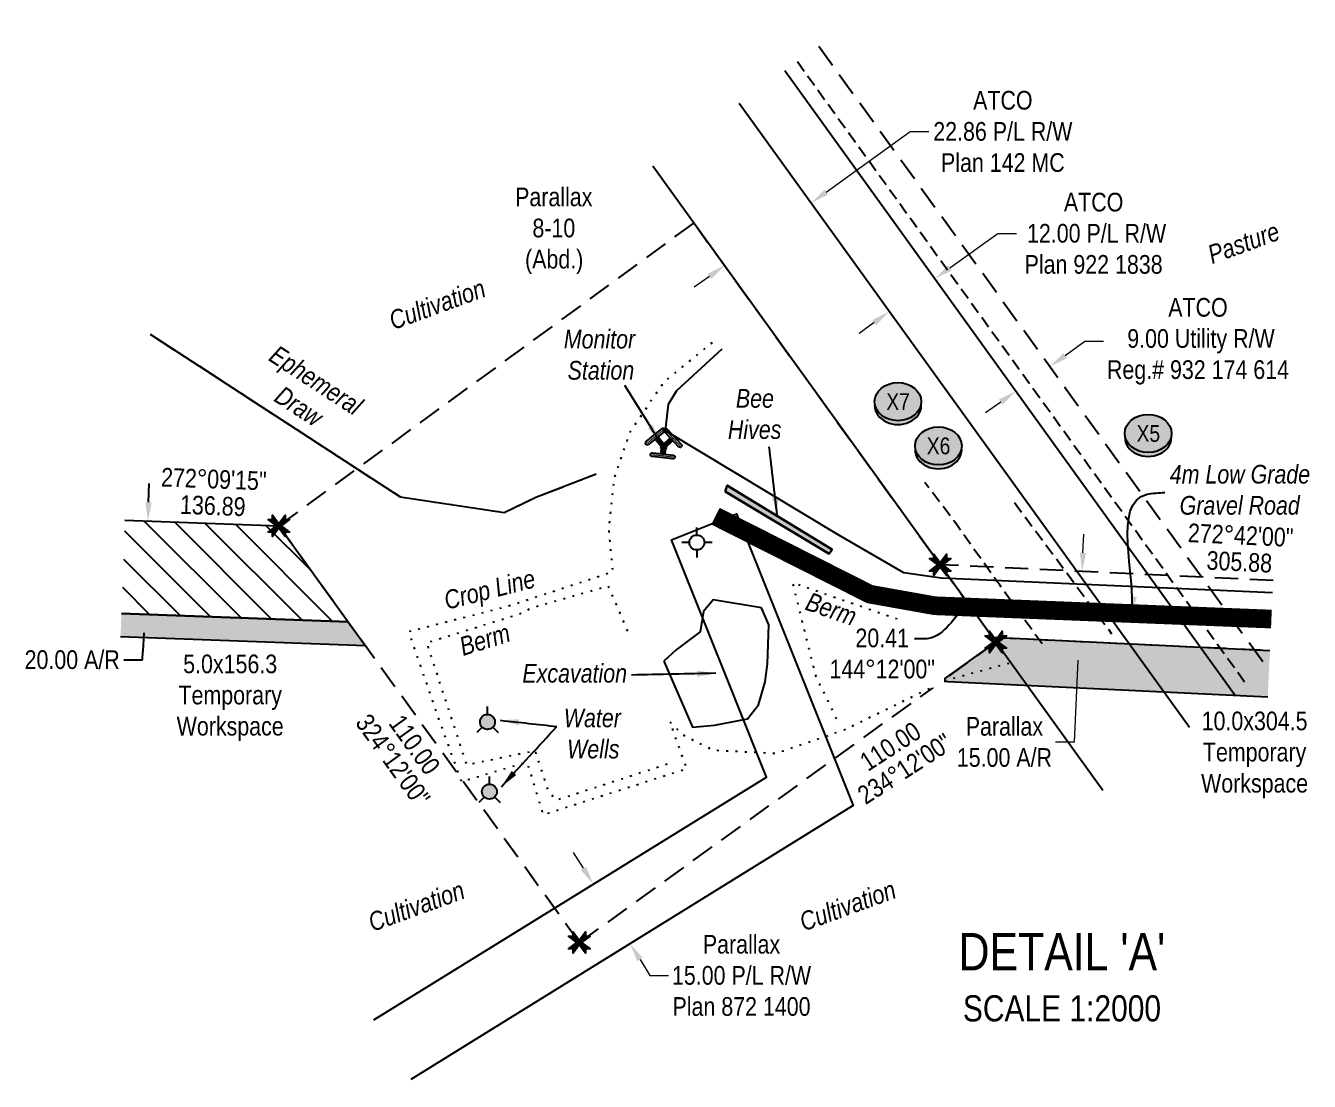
# Model space of a CAD drawing. Extents: x 296548 to 304697, y 5790571 to 5795015.
# Drawn here: x 300781 to 301468, y 5791314 to 5791879 of the extents above; entities that cross this region are included whole.
import ezdxf
from ezdxf.enums import TextEntityAlignment as Align

# ---------------------------------------------------------------- set-up
doc = ezdxf.new("R2010")
doc.units = 0
doc.header["$LTSCALE"] = 5
doc.header["$PDSIZE"] = 0.5
for name, pattern in [('foc-ACCESSROAD', [3.75, 2.5, -1.25]), ('foc-FLOWLINE', [3.75, 2.5, -1.25]), ('foc-TOPO', [1, 0.2, -0.8]), ('foc-TOPO-ephemeral', [6.25, 3.125, -0.625, 0.625, -0.625, 0.625, -0.625]), ('UG_PIPE', [1.875, 1.25, -0.625])]:
    doc.linetypes.add(name, pattern=pattern)
doc.layers.get('Defpoints').update_dxf_attribs({"color": 9})
for name, color, linetype in [('AS-DRILL-T', 8, 'Continuous'), ('AS-FENCE', 48, 'foc-FENCE'), ('AS-PIPE-UG', 44, 'UG_PIPE'), ('AS-ROADS', 254, 'Continuous'), ('AS-SYMBOL', 7, 'Continuous'), ('C-AR', 13, 'foc-ACCESSROAD'), ('C-RW', 13, 'Continuous'), ('C-WS', 13, 'foc-ACCESSROAD'), ('DETAIL-T', 7, 'Continuous'), ('F-EZE', 190, 'foc-FLOWLINE'), ('F-RW', 190, 'Continuous'), ('L-BD', 7, 'Continuous'), ('L-MON', 1, 'Continuous'), ('P-CROSSINGS', 250, 'Continuous'), ('P-PROPOSED', 10, 'Continuous'), ('P-TEMP-H', 41, 'Continuous'), ('P-TEMP_WORKSPACE', 46, 'Continuous'), ('P-TXT', 4, 'Continuous'), ('T-DRAW', 143, 'foc-TOPO-ephemeral'), ('T-GENERAL', 48, 'foc-TOPO'), ('T-LOW-AREA', 48, 'foc-TOPO'), ('T-SLOPE', 48, 'Continuous'), ('T-WATER-T', 170, 'Continuous')]:
    doc.layers.add(name, color=color, linetype=linetype)
for name, color, linetype, lineweight in [('AS-GENERAL', 48, 'Continuous', 18), ('C-AR-T', 13, 'Continuous', 9), ('C-RW-T', 13, 'Continuous', 9), ('C-WS-T', 13, 'Continuous', 9), ('F-RW-T', 190, 'Continuous', 9), ('P-TEMP-T', 46, 'Continuous', 18), ('T-TEXT', 48, 'Continuous', 18)]:
    doc.layers.add(name, color=color, linetype=linetype, lineweight=lineweight)
doc.layers.add('AS-STRUCTURE', color=7, linetype='Continuous', lineweight=30, true_color=0x595959)
for name, color, linetype, true_color in [('AS-STRUCTURE-H', 7, 'Continuous', 0xa8a8a8), ('AS-STRUCTURE-T', 7, 'Continuous', 0x454545), ('P-PROPOSED-EXISTING-H', 7, 'Continuous', 0xffeebd)]:
    doc.layers.add(name, color=color, linetype=linetype, true_color=true_color)
doc.styles.add('80CG', font='ARIALN.TTF', dxfattribs={"height": 10})
doc.styles.add('80L', font='ARIALN.TTF', dxfattribs={"height": 10})
doc.styles.add('Crossing', font='ARIALN.TTF', dxfattribs={"height": 10})
doc.styles.add('foc-LtypeFont', font='ARIALN.TTF', dxfattribs={"height": 7.35})
doc.linetypes.add('foc-FENCE', pattern='A,10,-1,["X",foc-LtypeFont,S=0.2,R=0,X=-0.625,Y=-0.75],-1.24', length=12.24)
doc.linetypes.add('foc-TOPO-flowdirection-NOLINE', pattern='A,0,[">",foc-LtypeFont,S=0.3,R=0,X=0,Y=-0.945],-20,[">",foc-LtypeFont,S=0.3,R=0,X=0,Y=-0.945],0', length=20)
doc.dimstyles.new('Compass 5 000', dxfattribs={"dimscale": 5, "dimtxt": 9, "dimasz": 2, "dimexe": 0.2, "dimexo": 0.0625, "dimgap": 0.5, "dimtad": 0, "dimtih": 1, "dimtoh": 1, "dimzin": 0, "dimdsep": 46, "dimtxsty": '80CG', "dimcen": 0.1, "dimse1": 1, "dimse2": 1, "dimclrd": 256, "dimclrt": 256, "dimaunit": 1, "dimadec": 4, "dimazin": 0, "dimtfac": 0.06, "dimtofl": 0, "dimtmove": 0, "dimatfit": 1, "dimfxl": 0.2, "dimtolj": 1, "dimtzin": 0, "dimlwd": -1, "dimarcsym": 0})

# ---------------------------------------------------------------- blocks, each defined once
blk = doc.blocks.new('*U446')
h = blk.add_hatch(color=255)
h.dxf.hatch_style = 1
edge = h.paths.add_edge_path()
edge.add_arc((-1.09, 0.12), 0.2, 83.5753, 263.5753, ccw=False)
edge.add_line((-1.07, 0.32), (0.22, 0.18))
edge.add_line((0.22, 0.18), (1.12, 0.08))
edge.add_arc((1.09, -0.12), 0.2, -96.4247, 83.5753, ccw=False)
edge.add_line((1.07, -0.32), (-1.12, -0.08))
h = blk.add_hatch(color=255)
h.dxf.hatch_style = 1
edge = h.paths.add_edge_path()
edge.add_arc((0.11, 0.99), 0.2, -6.4247, 173.5753, ccw=False)
edge.add_line((0.31, 0.96), (0.22, 0.18))
edge.add_line((0.22, 0.18), (-0.18, 0.22))
edge.add_line((-0.18, 0.22), (-0.09, 1.01))
at = {"color": 255}
blk.add_lwpolyline([(-1.12, -0.08, -1), (-1.07, 0.32), (0.22, 0.18), (1.12, 0.08, -1), (1.07, -0.32)], format="xyb", close=True, dxfattribs=at)
at = {"color": 72, "const_width": 0.1, "flags": 128}
for points in [[(-1.09, 0.12), (1.09, -0.12)], [(0.11, 0.99), (0, 0)]]:
    blk.add_lwpolyline(points, dxfattribs=at)
at = {"color": 255, "flags": 128}
blk.add_lwpolyline([(-0.09, 1.01, -1), (0.31, 0.96), (0.22, 0.18), (-0.18, 0.22)], format="xyb", close=True, dxfattribs=at)
blk = doc.blocks.new('*U445')
h = blk.add_hatch(color=255)
h.dxf.hatch_style = 1
edge = h.paths.add_edge_path()
edge.add_arc((-0.99, -0.92), 0.2, 133.0866, 313.0866, ccw=False)
edge.add_line((-1.12, -0.78), (-0.28, 0.01))
edge.add_line((-0.28, 0.01), (-0.01, -0.28))
edge.add_line((-0.01, -0.28), (-0.85, -1.07))
h = blk.add_hatch(color=255)
h.dxf.hatch_style = 1
edge = h.paths.add_edge_path()
edge.add_arc((0.75, -0.8), 0.2, -136.9134, 43.0866, ccw=False)
edge.add_line((0.61, -0.94), (-0.28, 0.01))
edge.add_line((-0.28, 0.01), (-0.9, 0.67))
edge.add_arc((-0.75, 0.8), 0.2, 43.0866, 223.0866, ccw=False)
edge.add_line((-0.61, 0.94), (0.9, -0.67))
at = {"color": 255, "flags": 128}
blk.add_lwpolyline([(-0.85, -1.07, -1), (-1.12, -0.78), (-0.28, 0.01), (-0.01, -0.28)], format="xyb", close=True, dxfattribs=at)
at = {"color": 72, "const_width": 0.1, "flags": 128}
for points in [[(-0.99, -0.92), (0, 0)], [(0.75, -0.8), (-0.75, 0.8)]]:
    blk.add_lwpolyline(points, dxfattribs=at)
at = {"color": 255}
blk.add_lwpolyline([(0.9, -0.67, -1), (0.61, -0.94), (-0.28, 0.01), (-0.9, 0.67, -1), (-0.61, 0.94)], format="xyb", close=True, dxfattribs=at)
blk = doc.blocks.new('*U444')
h = blk.add_hatch(color=255)
h.dxf.hatch_style = 1
edge = h.paths.add_edge_path()
edge.add_arc((0.85, 0.7), 0.2, -50.743, 129.257, ccw=False)
edge.add_line((0.98, 0.54), (-0.03, -0.28))
edge.add_line((-0.03, -0.28), (-0.73, -0.85))
edge.add_arc((-0.85, -0.7), 0.2, 129.257, 309.257, ccw=False)
edge.add_line((-0.98, -0.54), (0.73, 0.85))
h = blk.add_hatch(color=255)
h.dxf.hatch_style = 1
edge = h.paths.add_edge_path()
edge.add_arc((0.89, -1.08), 0.2, -140.743, 39.257, ccw=False)
edge.add_line((0.73, -1.21), (-0.03, -0.28))
edge.add_line((-0.03, -0.28), (0.28, -0.03))
edge.add_line((0.28, -0.03), (1.04, -0.96))
at = {"color": 255}
blk.add_lwpolyline([(0.73, 0.85, -1), (0.98, 0.54), (-0.03, -0.28), (-0.73, -0.85, -1), (-0.98, -0.54)], format="xyb", close=True, dxfattribs=at)
at = {"color": 72, "const_width": 0.1, "flags": 128}
for points in [[(0.85, 0.7), (-0.85, -0.7)], [(0.89, -1.08), (0, 0)]]:
    blk.add_lwpolyline(points, dxfattribs=at)
at = {"color": 255, "flags": 128}
blk.add_lwpolyline([(1.04, -0.96, -1), (0.73, -1.21), (-0.03, -0.28), (0.28, -0.03)], format="xyb", close=True, dxfattribs=at)
blk = doc.blocks.new('TEMP')
h = blk.add_hatch(color=255)
h.dxf.hatch_style = 1
h.paths.add_polyline_path([(0, 0.25), (-0.67, 1.15), (-0.67, 0.67), (-1.15, 0.67), (-0.25, 0), (-1.15, -0.67), (-0.67, -0.67), (-0.67, -1.15), (0, -0.25), (0.67, -1.15), (0.67, -0.67), (1.15, -0.67), (0.25, 0), (1.15, 0.67), (0.67, 0.67), (0.67, 1.15)])
h.paths.add_polyline_path([(0.57, 0.85), (0.57, 0.57), (0.85, 0.57), (0.08, 0), (0.85, -0.57), (0.57, -0.57), (0.57, -0.85), (0, -0.08), (-0.57, -0.85), (-0.57, -0.57), (-0.85, -0.57), (-0.08, 0), (-0.85, 0.57), (-0.57, 0.57), (-0.57, 0.85), (0, 0.08)], flags=16)
h = blk.add_hatch(color=1)
h.dxf.hatch_style = 1
h.paths.add_polyline_path([(0, 0.08), (-0.57, 0.85), (-0.57, 0.57), (-0.85, 0.57), (-0.08, 0), (-0.85, -0.57), (-0.57, -0.57), (-0.57, -0.85), (0, -0.08), (0.57, -0.85), (0.57, -0.57), (0.85, -0.57), (0.08, 0), (0.85, 0.57), (0.57, 0.57), (0.57, 0.85)])
at = {"color": 1}
for p, q in [((-0.08, 0), (0.08, 0)), ((0, 0.08), (0, -0.08))]:
    blk.add_line(p, q, dxfattribs=at)
at = {"color": 255, "flags": 128}
blk.add_lwpolyline([(-0.25, 0), (-1.15, 0.67), (-0.67, 0.67), (-0.67, 1.15), (0, 0.25), (0.67, 1.15), (0.67, 0.67), (1.15, 0.67), (0.25, 0), (1.15, -0.67), (0.67, -0.67), (0.67, -1.15), (0, -0.25), (-0.67, -1.15), (-0.67, -0.67), (-1.15, -0.67)], close=True, dxfattribs=at)
at = {"color": 1, "flags": 128}
blk.add_lwpolyline([(-0.08, 0), (-0.85, 0.57), (-0.57, 0.57), (-0.57, 0.85), (0, 0.08), (0.57, 0.85), (0.57, 0.57), (0.85, 0.57), (0.08, 0), (0.85, -0.57), (0.57, -0.57), (0.57, -0.85), (0, -0.08), (-0.57, -0.85), (-0.57, -0.57), (-0.85, -0.57)], close=True, dxfattribs=at)
blk = doc.blocks.new('*D447')
at = {"layer": 'Defpoints', "color": 0, "transparency": 16777216}
for p in [(300844.83, 5791614.36), (300846.58, 5791614.3), (300842.95, 5791564.4)]:
    blk.add_point(p, dxfattribs=at)
at = {"layer": 'P-TXT', "transparency": 16777216}
for p, q in [((300846.96, 5791624.29), (300847.34, 5791634.28)), ((300844.33, 5791554.34), (300843.96, 5791544.35)), ((300843.79, 5791540), (300843.96, 5791544.35)), ((300833.79, 5791540), (300843.79, 5791540))]:
    blk.add_line(p, q, dxfattribs=at)
for points in [[(300845.29, 5791624.35), (300848.63, 5791624.23), (300846.58, 5791614.3)], [(300842.67, 5791554.4), (300846, 5791554.28), (300844.71, 5791564.33)]]:
    blk.add_solid(points, dxfattribs=at)
at = {"layer": 'P-TXT', "transparency": 16777216, "insert": (300806.06, 5791540), "char_height": 10, "attachment_point": 5, "style": '80CG'}
blk.add_mtext('\\A1;20.00 A/R', dxfattribs=at)
blk = doc.blocks.new('*D448')
at = {"layer": 'Defpoints', "color": 0, "transparency": 16777216}
for p in [(301301.41, 5791735.94), (301283.16, 5791722.78), (301329.51, 5791696.98)]:
    blk.add_point(p, dxfattribs=at)
at = {"layer": 'F-RW-T', "transparency": 16777216}
for p, q in [((301337.62, 5791702.83), (301348.26, 5791710.5)), ((301348.26, 5791710.5), (301358.26, 5791710.5)), ((301303.15, 5791677.97), (301295.04, 5791672.12))]:
    blk.add_line(p, q, dxfattribs=at)
for points in [[(301336.65, 5791704.18), (301338.6, 5791701.47), (301329.51, 5791696.98)], [(301302.17, 5791679.32), (301304.12, 5791676.62), (301311.26, 5791683.82)]]:
    blk.add_solid(points, dxfattribs=at)
at = {"layer": 'F-RW-T', "transparency": 16777216, "insert": (301408.77, 5791710.5), "char_height": 10, "attachment_point": 5, "style": '80CG'}
blk.add_mtext('\\A1;ATCO\\P 9.00 Utility R/W\\PReg.# 932 174 614', dxfattribs=at)
blk = doc.blocks.new('*D449')
at = {"layer": 'Defpoints', "color": 0, "transparency": 16777216}
for p in [(301249.13, 5791769.97), (301224.8, 5791752.42), (301267.89, 5791743.97)]:
    blk.add_point(p, dxfattribs=at)
at = {"layer": 'F-RW-T', "transparency": 16777216}
for p, q in [((301276, 5791749.82), (301301.59, 5791768.27)), ((301301.59, 5791768.27), (301311.59, 5791768.27)), ((301235.44, 5791720.57), (301227.33, 5791714.72))]:
    blk.add_line(p, q, dxfattribs=at)
for points in [[(301275.02, 5791751.17), (301276.97, 5791748.46), (301267.89, 5791743.97)], [(301234.46, 5791721.92), (301236.41, 5791719.22), (301243.55, 5791726.42)]]:
    blk.add_solid(points, dxfattribs=at)
at = {"layer": 'F-RW-T', "transparency": 16777216, "insert": (301352.89, 5791768.27), "char_height": 10, "attachment_point": 5, "style": '80CG'}
blk.add_mtext('\\A1;ATCO\\P 12.00 P/L R/W\\PPlan 922 1838', dxfattribs=at)
blk = doc.blocks.new('*D450')
at = {"layer": 'Defpoints', "color": 0, "transparency": 16777216}
for p in [(301197.18, 5791790.72), (301201.66, 5791784.51), (301150.83, 5791757.29)]:
    blk.add_point(p, dxfattribs=at)
at = {"layer": 'F-RW-T', "transparency": 16777216}
for p, q in [((301209.77, 5791790.36), (301254.76, 5791822.81)), ((301254.76, 5791822.81), (301264.76, 5791822.81)), ((301147.19, 5791745.24), (301139.08, 5791739.39))]:
    blk.add_line(p, q, dxfattribs=at)
for points in [[(301208.79, 5791791.71), (301210.74, 5791789.01), (301201.66, 5791784.51)], [(301146.22, 5791746.59), (301148.17, 5791743.89), (301155.3, 5791751.09)]]:
    blk.add_solid(points, dxfattribs=at)
at = {"layer": 'F-RW-T', "transparency": 16777216, "insert": (301304.3, 5791822.81), "char_height": 10, "attachment_point": 5, "style": '80CG'}
blk.add_mtext('\\A1;ATCO\\P22.86 P/L R/W\\PPlan 142 MC', dxfattribs=at)
blk = doc.blocks.new('GABD')
for p, q in [((0, 0.81), (0, 1.62)), ((-0.81, 0), (-1.62, 0)), ((1.62, 0), (0.81, 0)), ((0, -0.81), (0, -1.62))]:
    blk.add_line(p, q)
blk.add_circle((0, 0), 0.8)
blk = doc.blocks.new('WAT')
h = blk.add_hatch(color=255)
h.dxf.hatch_style = 1
edge = h.paths.add_edge_path()
edge.add_arc((0, 0), 0.9, 0, 360)
at = {"color": 170}
for p, q in [((0, 0.82), (0, 1.63)), ((-0.58, -0.58), (-1.15, -1.15)), ((0.58, -0.58), (1.15, -1.15))]:
    blk.add_line(p, q, dxfattribs=at)
blk.add_circle((0, 0), 0.8, dxfattribs=at)
blk = doc.blocks.new('*D526')
at = {"layer": 'C-RW-T', "transparency": 16777216}
for p, q in [((301079.78, 5791428.36), (301074.51, 5791436.86)), ((301110.05, 5791379.47), (301115.31, 5791370.97)), ((301115.31, 5791370.97), (301125.31, 5791370.97))]:
    blk.add_line(p, q, dxfattribs=at)
for points in [[(301081.19, 5791429.23), (301078.36, 5791427.48), (301085.04, 5791419.85)], [(301111.47, 5791380.35), (301108.63, 5791378.59), (301104.78, 5791387.97)]]:
    blk.add_solid(points, dxfattribs=at)
at = {"layer": 'Defpoints', "color": 0, "transparency": 16777216}
for p in [(301135.83, 5791451.31), (301155.58, 5791419.43), (301104.78, 5791387.97)]:
    blk.add_point(p, dxfattribs=at)
at = {"layer": 'C-RW-T', "transparency": 16777216, "insert": (301164.4, 5791370.97), "char_height": 10, "attachment_point": 5, "style": '80CG'}
blk.add_mtext('\\A1;Parallax\\P15.00 P/L R/W\\PPlan 872 1400', dxfattribs=at)
blk = doc.blocks.new('*D541')
at = {"layer": 'C-AR-T', "transparency": 16777216}
for p, q in [((301347.2, 5791597.28), (301347.67, 5791607.26)), ((301344.49, 5791539.84), (301342.42, 5791495.95)), ((301342.42, 5791495.95), (301332.42, 5791495.95))]:
    blk.add_line(p, q, dxfattribs=at)
for points in [[(301345.53, 5791597.35), (301348.86, 5791597.2), (301346.73, 5791587.29)], [(301342.82, 5791539.92), (301346.15, 5791539.76), (301344.96, 5791549.83)]]:
    blk.add_solid(points, dxfattribs=at)
at = {"layer": 'Defpoints', "color": 0, "transparency": 16777216}
for p in [(301327.52, 5791588.19), (301325.75, 5791550.74), (301344.96, 5791549.83)]:
    blk.add_point(p, dxfattribs=at)
at = {"layer": 'C-AR-T', "transparency": 16777216, "insert": (301305.14, 5791495.95), "char_height": 10, "attachment_point": 5, "style": '80CG'}
blk.add_mtext('\\A1;Parallax\\P15.00 A/R', dxfattribs=at)
blk = doc.blocks.new('xing2')
h = blk.add_hatch(color=50)
h.dxf.hatch_style = 1
edge = h.paths.add_edge_path()
edge.add_ellipse((0, 0), major_axis=(-12.5, 0), ratio=0.816297, start_angle=0, end_angle=360)
h = blk.add_hatch(color=250)
h.dxf.hatch_style = 1
edge = h.paths.add_edge_path()
edge.add_ellipse((0, -2.05), major_axis=(-12.5, 0), ratio=0.816297, start_angle=0, end_angle=180)
edge.add_line((12.5, -2.05), (12.5, 0))
edge.add_ellipse((0, 0), major_axis=(-12.5, 0), ratio=0.816297, start_angle=0, end_angle=180, ccw=False)
edge.add_line((-12.5, 0), (-12.5, -2.05))
at = {"color": 250}
blk.add_ellipse((0, 0), major_axis=(-12.5, 0), ratio=0.816297, dxfattribs=at)
blk.add_ellipse((0, -2.05), major_axis=(-12.5, 0), ratio=0.816297, start_param=0, end_param=3.141593, dxfattribs=at)
at = {"color": 250, "style": 'Crossing'}
blk.add_attdef('CROSSING', text='', height=9, dxfattribs=at).set_placement((0.09, 0.02), align=Align.MIDDLE_CENTER)
at = {"color": 250, "style": 'Crossing', "flags": 1}
for tag, p in [('OWNER', (0.09, -12.49)), ('DESCRIPTION', (0.09, -25.77)), ('LOCATION', (0.09, -39.3)), ('DWG_REF', (0.09, -52.84))]:
    blk.add_attdef(tag, text='', height=9, dxfattribs=at).set_placement(p, align=Align.MIDDLE_CENTER)

msp = doc.modelspace()

# ---------------------------------------------------------------- hatches: boundary and pattern name
at = {"layer": 'AS-STRUCTURE-H'}
h = msp.add_hatch(color=256, dxfattribs=at)
h.dxf.hatch_style = 1
h.paths.add_polyline_path([(301155.726, 5791630.08), (301156.758, 5791633.353), (301212.913, 5791599.085), (301211.261, 5791596.735)])
at = {"layer": 'P-PROPOSED-EXISTING-H'}
h = msp.add_hatch(dxfattribs=at)
h.set_pattern_fill('ANSI31', color=256, scale=3.499843, angle=90, style=0)
h.set_pattern_definition([(135, (-1450.05, 1020.165), (-7.85737153, -7.85737153), [])])
h.paths.add_polyline_path([(300953.781, 5791560.235), (300916.69, 5791611.662), (300834.306, 5791614.757), (300832.429, 5791564.794)])
at = {"layer": 'P-TEMP-H'}
h = msp.add_hatch(color=256, dxfattribs=at)
h.dxf.hatch_style = 1
h.paths.add_polyline_path([(300963.053, 5791547.379), (300953.781, 5791560.235), (300832.429, 5791564.794), (300831.96, 5791552.304)])
h = msp.add_hatch(color=256, dxfattribs=at)
h.dxf.hatch_style = 1
h.paths.add_polyline_path([(301446.098, 5791520.034), (301447.276, 5791545.005), (301298.762, 5791552.008), (301300.579, 5791549.488), (301271.177, 5791528.282)])

# ---------------------------------------------------------------- linework, layer by layer
at = {"layer": 'AS-FENCE', "flags": 128}
msp.add_lwpolyline([(301448.733, 5791575.916), (301271.296, 5791583.718), (301251.376, 5791586.59), (301216.456, 5791606.748), (301123.628, 5791662.48), (301125.216, 5791676.833), (301129.841, 5791684.098), (301154.001, 5791706.495)], dxfattribs=at)
at = {"layer": 'AS-PIPE-UG', "flags": 128}
for points in [[(301194.277, 5791860.258), (301435.285, 5791526.08)], [(301325.303, 5791548.513), (301302.783, 5791579.7), (301278.931, 5791613.223), (301262.548, 5791634.863)], [(301310.591, 5791624.118), (301343.446, 5791579.828), (301362.538, 5791553.91)]]:
    msp.add_lwpolyline(points, dxfattribs=at)
at = {"layer": 'AS-ROADS', "const_width": 10, "flags": 128}
msp.add_lwpolyline([(301448.067, 5791561.781), (301267.891, 5791568.918), (301233.076, 5791575.13), (301150.443, 5791616.873)], dxfattribs=at)
at = {"layer": 'AS-STRUCTURE', "const_width": 2.5, "flags": 128}
msp.add_lwpolyline([(301124.696, 5791653.79), (301120.766, 5791654.398)], dxfattribs=at)
at = {"layer": 'AS-STRUCTURE', "flags": 128}
msp.add_lwpolyline([(301155.726, 5791630.08), (301156.758, 5791633.353), (301212.913, 5791599.085), (301211.261, 5791596.735)], close=True, dxfattribs=at)
at = {"layer": 'C-AR', "flags": 128}
for points in [[(301449.042, 5791582.462), (301270.733, 5791590.87)], [(301298.762, 5791552.008), (301447.276, 5791545.005)]]:
    msp.add_lwpolyline(points, dxfattribs=at)
at = {"layer": 'C-RW', "flags": 128}
msp.add_lwpolyline([(300967.637, 5791347.15), (301177.691, 5791477.23), (301126.858, 5791604.265), (301161.668, 5791618.198), (301224.198, 5791461.92), (300987.381, 5791315.267)], dxfattribs=at)
at = {"layer": 'C-WS'}
msp.add_lwpolyline([(301138.955, 5791773.758), (301270.733, 5791590.87), (301300.579, 5791549.488), (301077.548, 5791388.63), (300916.69, 5791611.662)], close=True, dxfattribs=at)
at = {"layer": 'F-EZE', "flags": 128}
msp.add_lwpolyline([(301205.782, 5791868.554), (301446.774, 5791534.365)], dxfattribs=at)
at = {"layer": 'F-RW', "flags": 128}
for points in [[(301187.532, 5791855.394), (301428.524, 5791521.205)], [(301404.189, 5791503.656), (301163.197, 5791837.845)], [(301116.845, 5791804.419), (301357.838, 5791470.231)]]:
    msp.add_lwpolyline(points, dxfattribs=at)
at = {"layer": 'P-PROPOSED', "flags": 128}
msp.add_lwpolyline([(300834.306, 5791614.757), (300916.69, 5791611.662), (300953.781, 5791560.235), (300832.429, 5791564.794)], dxfattribs=at)
at = {"layer": 'P-TEMP_WORKSPACE', "flags": 128}
for points in [[(300832.429, 5791564.794), (300953.781, 5791560.235), (300963.053, 5791547.379), (300831.96, 5791552.304)], [(301446.098, 5791520.034), (301271.177, 5791528.282), (301300.579, 5791549.488), (301298.762, 5791552.008), (301447.276, 5791545.005)]]:
    msp.add_lwpolyline(points, dxfattribs=at)
at = {"layer": 'T-DRAW'}
msp.add_lwpolyline([(300847.762, 5791714.36), (300981.678, 5791627.209), (301037.351, 5791618.862), (301054.321, 5791627.063), (301086.666, 5791639.497)], dxfattribs=at)
at = {"layer": 'T-DRAW', "linetype": 'foc-TOPO-flowdirection-NOLINE', "flags": 128}
msp.add_lwpolyline([(300847.762, 5791714.36), (300981.678, 5791627.209), (301037.351, 5791618.862), (301054.321, 5791627.063), (301086.666, 5791639.497)], dxfattribs=at)
at = {"layer": 'T-GENERAL', "flags": 128}
msp.add_lwpolyline([(301148.643, 5791709.758), (301122.863, 5791688.815), (301104.571, 5791661.67), (301096.241, 5791637.515), (301093.218, 5791609.883), (301095.398, 5791586.93), (301040.251, 5791568.793), (300986.186, 5791555), (301000.153, 5791514.218), (301014.343, 5791474.76), (301049.533, 5791485.25), (301058.166, 5791457.053), (301135.113, 5791481.743), (301126.063, 5791506.848), (301133.026, 5791499.805), (301149.323, 5791491.608), (301183.111, 5791489.975), (301220.043, 5791502.785), (301273.858, 5791529.04), (301308.911, 5791538.58)], dxfattribs=at)
at = {"layer": 'T-LOW-AREA', "flags": 128}
for points in [[(301124.633, 5791484.033), (301065.241, 5791464.733), (301061.003, 5791469.7), (301054.026, 5791491.278), (301017.393, 5791483.613), (300995.931, 5791549.15), (301047.408, 5791565.185), (301051.923, 5791567.76), (301093.008, 5791579.525), (301104.153, 5791553.463)], [(301257.178, 5791558.483), (301191.753, 5791581.155), (301203.861, 5791531.855), (301216.916, 5791504.745)]]:
    msp.add_lwpolyline(points, dxfattribs=at)
at = {"layer": 'T-SLOPE', "flags": 128}
msp.add_lwpolyline([(301122.871, 5791539.16), (301138.126, 5791503.91), (301149.883, 5791504.923), (301167.548, 5791508.315), (301173.456, 5791515.89), (301177.048, 5791528.215), (301178.238, 5791537.733), (301179.046, 5791558.66), (301175.163, 5791567.78), (301149.303, 5791572.003), (301144.111, 5791565.823), (301142.203, 5791554.933), (301129.381, 5791545.363)], close=True, dxfattribs=at)

# ---------------------------------------------------------------- block references
at = {"xscale": 4.999775649999997, "yscale": 4.999775649999997, "zscale": 4.999775649999997}
for p in [(301028.396, 5791506.753), (301029.456, 5791469.4)]:
    msp.add_blockref('WAT', p, dxfattribs=at)
at = {"layer": 'AS-DRILL-T', "color": 5, "xscale": 4.999775649999995, "yscale": 4.999775649999995, "zscale": 4.999775649999995}
msp.add_blockref('GABD', (301140.496, 5791602.785), dxfattribs=at)
at = {"layer": 'AS-SYMBOL', "color": 3, "xscale": 4.999775649999976, "yscale": 4.999775649999976, "zscale": 4.999775649999976}
for name, p in [('*U444', (301118.298, 5791659.518)), ('*U445', (301127.661, 5791658.705)), ('*U446', (301122.176, 5791649.165))]:
    msp.add_blockref(name, p, dxfattribs=at)
at = {"layer": 'L-MON', "xscale": 4.999775649999976, "yscale": 4.999775649999976, "zscale": 4.999775649999976}
for p in [(300916.69, 5791611.662), (301270.733, 5791590.87), (301300.504, 5791549.491), (301077.548, 5791388.63)]:
    msp.add_blockref('TEMP', p, dxfattribs=at)
at = {"layer": 'P-CROSSINGS', "xscale": 0.99995513, "yscale": 0.99995513, "zscale": 0.99995513}
for p, values in [((301248.124, 5791678.18), {'CROSSING': 'X7'}), ((301382.098, 5791661.158), {'CROSSING': 'X5'}), ((301269.797, 5791654.481), {'CROSSING': 'X6'})]:
    msp.add_blockref('xing2', p, dxfattribs=at).add_auto_attribs(values)

# ---------------------------------------------------------------- texts
at = {"layer": 'AS-GENERAL', "char_height": 10, "attachment_point": 1, "style": '80L'}
for s, insert in [('\\pi0.3143;{\\fArial Narrow|b0|i1|c0|p34;4m Low Grade \\P\\pi5.5974;Gravel Road}', (301393.354, 5791644.351)), ('\\pi9.8709;{\\fArial Narrow|b0|i1|c0|p34;Excavation}', (301037.219, 5791537.786))]:
    msp.add_mtext_dynamic_manual_height_columns(s, width=74.95329, gutter_width=50, heights=[0], dxfattribs=dict(at, insert=insert))
at = {"layer": 'AS-STRUCTURE-T', "char_height": 10, "attachment_point": 1, "style": '80L'}
for s, insert in [('\\pi-4.963;{\\fArial Narrow|b0|i1|c0|p34;Monitor \\P\\pi-2.9303;Station}', (301074.225, 5791716.648)), ('\\pi4.5595;{\\fArial Narrow|b0|i1|c0|p34;Bee \\P\\pi0.28939;Hives}', (301156.809, 5791684.927))]:
    msp.add_mtext_dynamic_manual_height_columns(s, width=28.71657, gutter_width=50, heights=[0], dxfattribs=dict(at, insert=insert))
at = {"layer": 'DETAIL-T', "color": 3, "insert": (301335.948, 5791369.954), "char_height": 20, "width": 109.70887, "attachment_point": 5, "style": '80CG'}
msp.add_mtext("DETAIL 'A'\\P{\\H0.7x;SCALE 1:2000}", dxfattribs=at)
at = {"layer": 'L-BD', "style": '80L'}
for s, rotation, p in [('272°09\'15"', 357.84864, (300881.898, 5791636.735)), ('136.89', 357.84864, (300881.363, 5791622.495)), ('272°42\'00"', 357.300308, (301431.602, 5791606.684)), ('305.88', 357.300308, (301430.931, 5791592.45)), ('324°12\'00"', 305.800362, (300977.827, 5791486.255)), ('110.00', 305.800362, (300989.384, 5791494.59)), ('110.00', 32.938918, (301244.041, 5791493.64)), ('234°12\'00"', 32.938918, (301251.789, 5791481.682))]:
    msp.add_text(s, height=9.9996, rotation=rotation, dxfattribs=at).set_placement(p, align=Align.MIDDLE_CENTER)
at = {"layer": 'P-TEMP-T', "char_height": 9.99955, "width": 50.42081, "attachment_point": 2, "style": '80L'}
for s, insert in [('5.0x156.3\\PTemporary Workspace', (300890.649, 5791542.79)), ('10.0x304.5\\PTemporary Workspace', (301439.071, 5791512.25))]:
    msp.add_mtext(s, dxfattribs=dict(at, insert=insert))
at = {"layer": 'T-TEXT', "char_height": 10, "attachment_point": 1, "style": '80L'}
for s, insert, rotation in [('\\pi-5.6827;{\\fArial Narrow|b0|i1|c0|p34;Pasture}', (301418.257, 5791763.113), 20), ('\\pi-12.446;{\\fArial Narrow|b0|i1|c0|p34;Cultivation}', (300986.321, 5791730.139), 20), ('\\pi0.29959;{\\fArial Narrow|b0|i1|c0|p34;Berm}', (301012.084, 5791551.448), 17.301567), ('\\pi-12.446;{\\fArial Narrow|b0|i1|c0|p34;Cultivation}', (300975.171, 5791407.921), 20), ('\\pi-12.446;{\\fArial Narrow|b0|i1|c0|p34;Cultivation}', (301206.067, 5791408.166), 20)]:
    msp.add_mtext_dynamic_manual_height_columns(s, width=27.27721, gutter_width=50, heights=[0], dxfattribs=dict(at, insert=insert, rotation=rotation))
at = {"layer": 'T-TEXT', "linetype": 'ByBlock', "insert": (301003.651, 5791576.267), "char_height": 10, "attachment_point": 1, "rotation": 14.311447, "style": '80L'}
msp.add_mtext_dynamic_manual_height_columns('\\pi0.56953;{\\fArial Narrow|b0|i1|c0|p34;Crop Line}', width=49.48148, gutter_width=50, heights=[0], dxfattribs=at)
at = {"layer": 'T-WATER-T', "insert": (300933.941, 5791697.342), "char_height": 10, "attachment_point": 1, "rotation": 326.944647, "style": '80L'}
msp.add_mtext_dynamic_manual_height_columns('\\pi-21.275;{\\fArial Narrow|b0|i1|c0|p34;Ephemeral \\P\\pi-7.0086;Draw}', width=12.77671, gutter_width=50, heights=[0], dxfattribs=at)
at = {"layer": 'T-WATER-T', "insert": (301068.489, 5791513.869), "char_height": 10, "attachment_point": 1, "style": '80L'}
msp.add_mtext_dynamic_manual_height_columns('\\pi0.76694;{\\fArial Narrow|b0|i1|c0|p34;Water \\P\\pi2.5541;Wells}', width=31.64985, gutter_width=50, heights=[0], dxfattribs=at)

# ---------------------------------------------------------------- dimensions: what is measured, and where the dimension line sits
at = {"layer": 'C-AR-T'}
dim = msp.add_linear_dim(base=(301344.96, 5791549.83), p1=(301327.518, 5791588.193), p2=(301325.752, 5791550.735), angle=267.300362, text='Parallax\\P15.00 A/R', dimstyle='Compass 5 000', dxfattribs=at)
dim.commit()
dim.dimension.update_dxf_attribs({"geometry": '*D541', "text_midpoint": (301305.138, 5791495.949), "dimtype": 161})
at = {"layer": 'C-RW-T', "color": 4}
dim = msp.add_linear_dim(base=(301104.785, 5791387.971), p1=(301135.835, 5791451.31), p2=(301155.579, 5791419.426), angle=301.768627, text='Parallax\\P15.00 P/L R/W\\PPlan 872 1400', dimstyle='Compass 5 000', dxfattribs=at)
dim.commit()
dim.dimension.update_dxf_attribs({"geometry": '*D526', "text_midpoint": (301164.4, 5791370.967), "dimtype": 161})
at = {"layer": 'F-RW-T'}
for base, p1, p2, angle, text, picture, middle in [((301201.655, 5791784.514), (301150.829, 5791757.293), (301197.181, 5791790.719), 35.79629, 'ATCO\\P22.86 P/L R/W\\PPlan 142 MC', '*D450', (301304.304, 5791822.812)), ((301267.885, 5791743.966), (301224.797, 5791752.422), (301249.133, 5791769.971), 35.796341, 'ATCO\\P 12.00 P/L R/W\\PPlan 922 1838', '*D449', (301352.887, 5791768.275)), ((301329.511, 5791696.977), (301283.163, 5791722.78), (301301.413, 5791735.941), 35.796341, 'ATCO\\P 9.00 Utility R/W\\PReg.# 932 174 614', '*D448', (301408.77, 5791710.499))]:
    dim = msp.add_linear_dim(base=base, p1=p1, p2=p2, angle=angle, text=text, dimstyle='Compass 5 000', dxfattribs=at)
    dim.commit()
    dim.dimension.update_dxf_attribs({"geometry": picture, "text_midpoint": middle, "dimtype": 161})
at = {"layer": 'P-TXT'}
dim = msp.add_linear_dim(base=(300846.585, 5791614.295), p1=(300842.954, 5791564.399), p2=(300844.831, 5791614.361), angle=87.84864, text='20.00 A/R', dimstyle='Compass 5 000', override={"dimtmove": 1}, dxfattribs=at)
dim.commit()
dim.dimension.update_dxf_attribs({"geometry": '*D447', "text_midpoint": (300837.048, 5791540), "dimtype": 161})

# ---------------------------------------------------------------- leaders
at = {"layer": 'AS-GENERAL', "path_type": 1}
for points in [[(301373.115, 5791563.98), (301381.571, 5791628.607), (301391.023, 5791629.601)], [(301150.57, 5791532.785), (301105.481, 5791531.784)]]:
    msp.add_leader(points, dimstyle='Compass 5 000', override={"dimgap": 0.5, "dimtad": 0}, dxfattribs=at)
at = {"layer": 'AS-STRUCTURE-T', "path_type": 1}
for points in [[(301120.883, 5791656.426), (301101.99, 5791686.772)], [(301183.535, 5791617.223), (301179.201, 5791654.044)]]:
    msp.add_leader(points, dimstyle='Compass 5 000', override={"dimgap": 0.5, "dimtad": 0}, dxfattribs=at)
at = {"layer": 'T-WATER-T', "path_type": 1}
for points in [[(301035.249, 5791507.597), (301065.567, 5791504.295)], [(301035.832, 5791472.052), (301065.567, 5791504.295)]]:
    msp.add_leader(points, dimstyle='Compass 5 000', override={"dimgap": 0.5, "dimtad": 0}, dxfattribs=at)

# ---------------------------------------------------------------- next in the draw order: texts
at = {"layer": 'C-WS-T', "insert": (301042.709, 5791792.826), "char_height": 10, "attachment_point": 1, "style": '80L', "bg_fill": 3, "box_fill_scale": 1.15, "bg_fill_color": 256, "bg_fill_true_color": 256, "bg_fill_transparency": 0}
msp.add_mtext_dynamic_manual_height_columns('\\pi0.4909;Parallax\\P\\pi9.7508;8-10\\P\\pi5.7979;(Abd.)', width=41.40472, gutter_width=50, heights=[0], dxfattribs=at)
at = {"layer": 'L-BD', "insert": (301239.714, 5791556.7), "char_height": 9.9996, "width": 56.00472, "attachment_point": 2, "style": '80L', "bg_fill": 2}
msp.add_mtext('20.41\\P144°12\'00"', dxfattribs=at)

# ---------------------------------------------------------------- next in the draw order: texts
at = {"layer": 'T-TEXT', "insert": (301200.871, 5791576.513), "char_height": 10, "attachment_point": 1, "rotation": 340.886659, "style": '80L'}
msp.add_mtext_dynamic_manual_height_columns('\\pi0.29959;{\\fArial Narrow|b0|i1|c0|p34;Berm}', width=27.27721, gutter_width=50, heights=[0], dxfattribs=at)

# ---------------------------------------------------------------- next in the draw order: leaders
at = {"layer": 'L-BD', "path_type": 1}
msp.add_leader([(301285.213, 5791569.375), (301264.507, 5791551.364), (301257.03, 5791551.173)], dimstyle='Compass 5 000', override={"dimgap": 0.5, "dimtad": 0}, dxfattribs=at)

doc.saveas('drawing.dxf')
